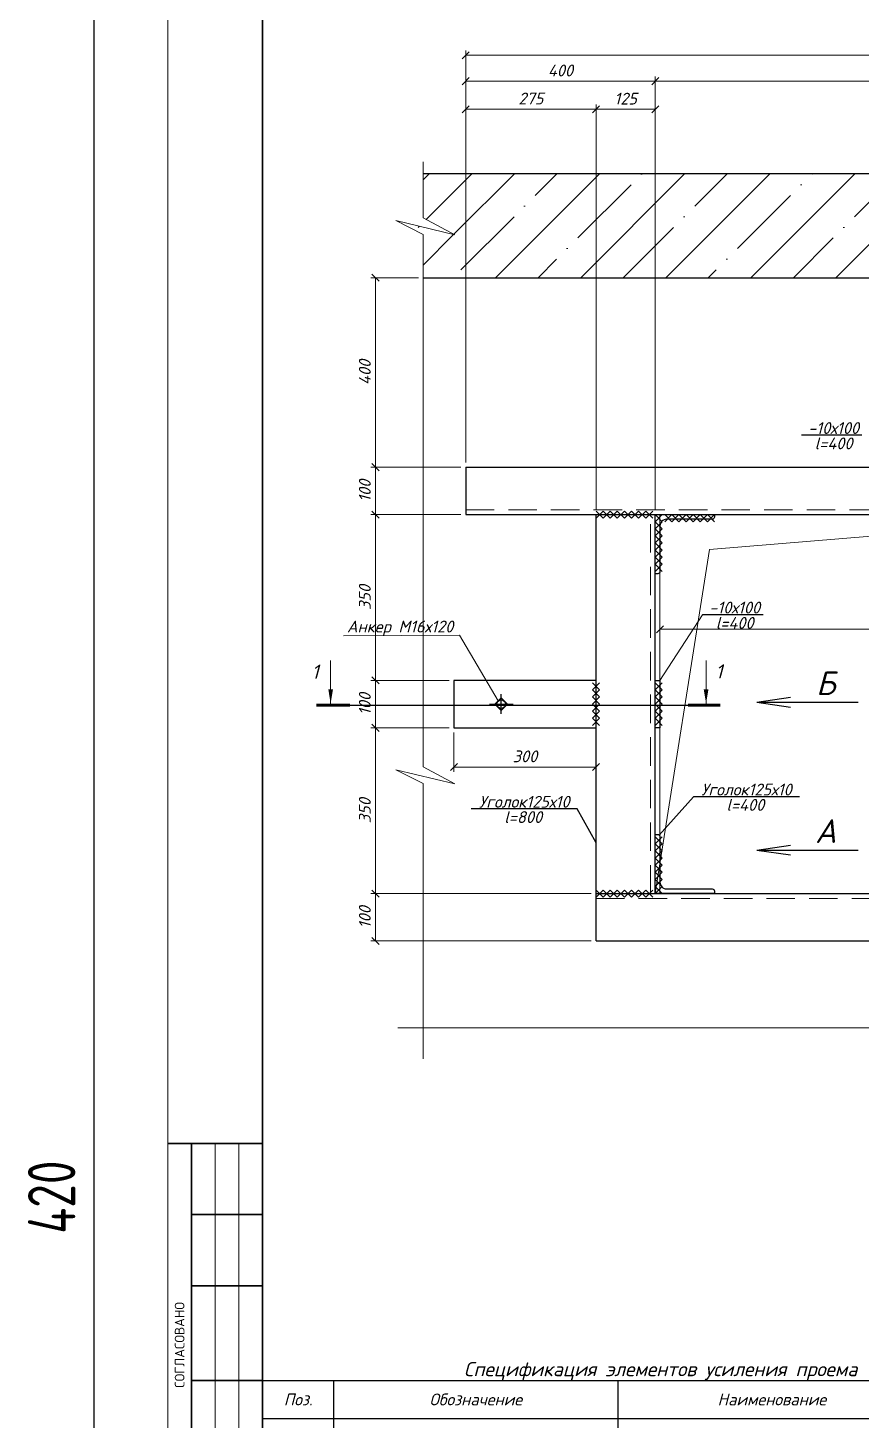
# Model space of a CAD drawing. Header units: millimetres. Extents: x 10124 to 8132345, y -95635 to 1386204.
# Drawn here: x 123633 to 125392, y 19865 to 22804 of the extents above; entities that cross this region are included whole.
import ezdxf
from ezdxf.enums import TextEntityAlignment as Align

# ---------------------------------------------------------------- set-up
doc = ezdxf.new("R2010")
doc.units = ezdxf.units.MM
doc.linetypes.add('Пунктир 2мм', pattern=[3, 2, -1])
doc.layers.get('DEFPOINTS').update_dxf_attribs({"color": 1})
for name, color, linetype, lineweight in [('013', 7, 'Continuous', 13), ('030', 7, 'Continuous', 30), ('Размер', 140, 'Continuous', 13), ('Разрезы', 54, 'Continuous', 20), ('ТЕКСТ', 214, 'Continuous', 20)]:
    doc.layers.add(name, color=color, linetype=linetype, lineweight=lineweight)
doc.styles.add('10', font='isocpeui.ttf', dxfattribs={"height": 25})
doc.styles.add('100', font='isocpeui.ttf', dxfattribs={"height": 250})
doc.styles.add('GOST', font='isocpeur.TTF')
doc.styles.add('БДА100', font='romand.shx', dxfattribs={"width": 0.7})
doc.dimstyles.new('10', dxfattribs={"dimtxt": 37.5, "dimasz": 15, "dimexe": 10, "dimexo": 10, "dimgap": 10, "dimtad": 1, "dimtxsty": '10', "dimblk": 'OBLIQUE', "dimcen": 2.5, "dimadec": 0, "dimazin": 0, "dimtfac": 1, "dimtmove": 0, "dimatfit": 3, "dimfxl": 1, "dimlwd": 15, "dimlwe": 15, "dimarcsym": 0})
doc.dimstyles.new('БДА1', dxfattribs={"dimtxt": 2, "dimasz": 1, "dimexe": 0.7, "dimexo": 0, "dimgap": 0.8, "dimtad": 1, "dimdec": 0, "dimrnd": 1, "dimzin": 0, "dimdsep": 46, "dimtxsty": 'БДА100', "dimblk": 'OBLIQUE', "dimcen": 2, "dimdle": 1, "dimadec": 0, "dimazin": 0, "dimtfac": 1, "dimtdec": 0, "dimtmove": 1, "dimatfit": 3, "dimldrblk": 'NONE', "dimfxl": 0.7, "dimtolj": 1, "dimtzin": 0, "dimlwd": -1, "dimlwe": -1, "dimarcsym": 0})

# ---------------------------------------------------------------- blocks, each defined once
blk = doc.blocks.new('_OBLIQUE')
at = {"color": 0, "linetype": 'ByBlock'}
blk.add_line((-0.5, -0.5), (0.5, 0.5), dxfattribs=at)
blk = doc.blocks.new('*D18')
at = {"layer": 'DEFPOINTS', "color": 0, "transparency": 16777216}
for p, q in [((-15.52, -5), (-15.52, 425)), ((0, 420), (-19.02, 420)), ((0, 0), (-19.02, 0))]:
    blk.add_line(p, q, dxfattribs=at)
for p in [(-15.52, 420), (0, 420), (0, 0)]:
    blk.add_point(p, dxfattribs=at)
at = {"layer": 'DEFPOINTS', "color": 0, "transparency": 16777216, "xscale": 5, "yscale": 5, "zscale": 5}
for p, rotation in [((-15.52, 420), 90), ((-15.52, 0), 270)]:
    blk.add_blockref('_OBLIQUE', p, dxfattribs=dict(at, rotation=rotation))
at = {"layer": 'DEFPOINTS', "color": 0, "lineweight": 0, "transparency": 16777216, "insert": (-24.52, 148.5), "char_height": 10, "attachment_point": 5, "rotation": 90, "style": 'БДА100'}
blk.add_mtext('\\A1;420', dxfattribs=at)
blk = doc.blocks.new('_None')
blk = doc.blocks.new('*D795')
at = {"color": 0, "lineweight": 15, "ltscale": 100, "transparency": 16777216}
for p, q in [((124957.7, 22286.4), (124957.7, 22701.2)), ((124957.7, 22691.2), (125977.7, 22691.2)), ((125977.7, 21786.4), (125977.7, 22701.2))]:
    blk.add_line(p, q, dxfattribs=at)
at = {"layer": 'DEFPOINTS', "color": 0, "ltscale": 100, "transparency": 16777216}
for p in [(125977.7, 22691.2), (124957.7, 22276.4), (125977.7, 21776.4)]:
    blk.add_point(p, dxfattribs=at)
at = {"color": 0, "lineweight": 15, "ltscale": 100, "transparency": 16777216, "xscale": 15, "yscale": 15, "zscale": 15, "rotation": 180}
blk.add_blockref('_OBLIQUE', (124957.7, 22691.2), dxfattribs=at)
at = {"color": 0, "lineweight": 15, "ltscale": 100, "transparency": 16777216, "xscale": 15, "yscale": 15, "zscale": 15}
blk.add_blockref('_OBLIQUE', (125977.7, 22691.2), dxfattribs=at)
at = {"color": 0, "ltscale": 100, "transparency": 16777216, "insert": (125467.7, 22713.7), "char_height": 25, "attachment_point": 5, "style": '10'}
blk.add_mtext('1020', dxfattribs=at)
blk = doc.blocks.new('*D796')
at = {"color": 0, "lineweight": 15, "ltscale": 100, "transparency": 16777216}
for p, q in [((124832.7, 21786.4), (124832.7, 22641.8)), ((124957.7, 22631.8), (124832.7, 22631.8)), ((124957.7, 22086.4), (124957.7, 22641.8))]:
    blk.add_line(p, q, dxfattribs=at)
at = {"layer": 'DEFPOINTS', "color": 0, "ltscale": 100, "transparency": 16777216}
for p in [(124832.7, 22631.8), (124957.7, 22076.4), (124832.7, 21776.4)]:
    blk.add_point(p, dxfattribs=at)
at = {"color": 0, "lineweight": 15, "ltscale": 100, "transparency": 16777216, "xscale": 15, "yscale": 15, "zscale": 15, "rotation": 180}
blk.add_blockref('_OBLIQUE', (124832.7, 22631.8), dxfattribs=at)
at = {"color": 0, "lineweight": 15, "ltscale": 100, "transparency": 16777216, "xscale": 15, "yscale": 15, "zscale": 15}
blk.add_blockref('_OBLIQUE', (124957.7, 22631.8), dxfattribs=at)
at = {"color": 0, "ltscale": 100, "transparency": 16777216, "insert": (124895.2, 22654.3), "char_height": 25, "attachment_point": 5, "style": '10'}
blk.add_mtext('125', dxfattribs=at)
blk = doc.blocks.new('*D815')
at = {"color": 0, "lineweight": 15, "ltscale": 100, "transparency": 16777216}
for p, q in [((124522.7, 21326.4), (124357.2, 21326.4)), ((124367.2, 20976.4), (124367.2, 21326.4)), ((124822.7, 20976.4), (124357.2, 20976.4))]:
    blk.add_line(p, q, dxfattribs=at)
at = {"layer": 'DEFPOINTS', "color": 0, "ltscale": 100, "transparency": 16777216}
for p in [(124367.2, 21326.4), (124532.7, 21326.4), (124832.7, 20976.4)]:
    blk.add_point(p, dxfattribs=at)
at = {"color": 0, "lineweight": 15, "ltscale": 100, "transparency": 16777216, "xscale": 15, "yscale": 15, "zscale": 15}
for p, rotation in [((124367.2, 21326.4), 90), ((124367.2, 20976.4), 270)]:
    blk.add_blockref('_OBLIQUE', p, dxfattribs=dict(at, rotation=rotation))
at = {"color": 0, "ltscale": 100, "transparency": 16777216, "insert": (124344.7, 21151.4), "char_height": 25, "attachment_point": 5, "rotation": 90, "style": '10'}
blk.add_mtext('350', dxfattribs=at)
blk = doc.blocks.new('*D816')
at = {"color": 0, "lineweight": 15, "ltscale": 100, "transparency": 16777216}
for p, q in [((124522.7, 21426.4), (124357.2, 21426.4)), ((124367.2, 21326.4), (124367.2, 21426.4)), ((124522.7, 21326.4), (124357.2, 21326.4))]:
    blk.add_line(p, q, dxfattribs=at)
at = {"layer": 'DEFPOINTS', "color": 0, "ltscale": 100, "transparency": 16777216}
for p in [(124367.2, 21426.4), (124532.7, 21426.4), (124532.7, 21326.4)]:
    blk.add_point(p, dxfattribs=at)
at = {"color": 0, "lineweight": 15, "ltscale": 100, "transparency": 16777216, "xscale": 15, "yscale": 15, "zscale": 15}
for p, rotation in [((124367.2, 21426.4), 90), ((124367.2, 21326.4), 270)]:
    blk.add_blockref('_OBLIQUE', p, dxfattribs=dict(at, rotation=rotation))
at = {"color": 0, "ltscale": 100, "transparency": 16777216, "insert": (124344.7, 21376.4), "char_height": 25, "attachment_point": 5, "rotation": 90, "style": '10'}
blk.add_mtext('100', dxfattribs=at)
blk = doc.blocks.new('*D817')
at = {"color": 0, "lineweight": 15, "ltscale": 100, "transparency": 16777216}
for p, q in [((124547.7, 21776.4), (124357.2, 21776.4)), ((124367.2, 21426.4), (124367.2, 21776.4)), ((124522.7, 21426.4), (124357.2, 21426.4))]:
    blk.add_line(p, q, dxfattribs=at)
at = {"layer": 'DEFPOINTS', "color": 0, "ltscale": 100, "transparency": 16777216}
for p in [(124367.2, 21776.4), (124557.7, 21776.4), (124532.7, 21426.4)]:
    blk.add_point(p, dxfattribs=at)
at = {"color": 0, "lineweight": 15, "ltscale": 100, "transparency": 16777216, "xscale": 15, "yscale": 15, "zscale": 15}
for p, rotation in [((124367.2, 21776.4), 90), ((124367.2, 21426.4), 270)]:
    blk.add_blockref('_OBLIQUE', p, dxfattribs=dict(at, rotation=rotation))
at = {"color": 0, "ltscale": 100, "transparency": 16777216, "insert": (124344.7, 21601.4), "char_height": 25, "attachment_point": 5, "rotation": 90, "style": '10'}
blk.add_mtext('350', dxfattribs=at)
blk = doc.blocks.new('*D818')
at = {"color": 0, "lineweight": 15, "ltscale": 100, "transparency": 16777216}
for p, q in [((124547.7, 21876.4), (124357.2, 21876.4)), ((124367.2, 21776.4), (124367.2, 21876.4)), ((124547.7, 21776.4), (124357.2, 21776.4))]:
    blk.add_line(p, q, dxfattribs=at)
at = {"layer": 'DEFPOINTS', "color": 0, "ltscale": 100, "transparency": 16777216}
for p in [(124367.2, 21876.4), (124557.7, 21876.4), (124557.7, 21776.4)]:
    blk.add_point(p, dxfattribs=at)
at = {"color": 0, "lineweight": 15, "ltscale": 100, "transparency": 16777216, "xscale": 15, "yscale": 15, "zscale": 15}
for p, rotation in [((124367.2, 21876.4), 90), ((124367.2, 21776.4), 270)]:
    blk.add_blockref('_OBLIQUE', p, dxfattribs=dict(at, rotation=rotation))
at = {"color": 0, "ltscale": 100, "transparency": 16777216, "insert": (124344.7, 21826.4), "char_height": 25, "attachment_point": 5, "rotation": 90, "style": '10'}
blk.add_mtext('100', dxfattribs=at)
blk = doc.blocks.new('*D819')
at = {"color": 0, "lineweight": 15, "ltscale": 100, "transparency": 16777216}
for p, q in [((124457.7, 22276.4), (124357.2, 22276.4)), ((124367.2, 21876.4), (124367.2, 22276.4)), ((124547.7, 21876.4), (124357.2, 21876.4))]:
    blk.add_line(p, q, dxfattribs=at)
at = {"layer": 'DEFPOINTS', "color": 0, "ltscale": 100, "transparency": 16777216}
for p in [(124367.2, 22276.4), (124467.7, 22276.4), (124557.7, 21876.4)]:
    blk.add_point(p, dxfattribs=at)
at = {"color": 0, "lineweight": 15, "ltscale": 100, "transparency": 16777216, "xscale": 15, "yscale": 15, "zscale": 15}
for p, rotation in [((124367.2, 22276.4), 90), ((124367.2, 21876.4), 270)]:
    blk.add_blockref('_OBLIQUE', p, dxfattribs=dict(at, rotation=rotation))
at = {"color": 0, "ltscale": 100, "transparency": 16777216, "insert": (124344.7, 22076.4), "char_height": 25, "attachment_point": 5, "rotation": 90, "style": '10'}
blk.add_mtext('400', dxfattribs=at)
blk = doc.blocks.new('*U778')
blk.add_lwpolyline([(-34.5, 90.5), (-29.1, 90.5, -0.414214), (-24.5, 85.9), (-24.5, -10.5, 0.414214), (-10.5, -24.5), (85.9, -24.5, -0.414214), (90.5, -29.1), (90.5, -34.5), (-34.5, -34.5)], format="xyb", close=True)
blk = doc.blocks.new('*U774')
blk.add_lwpolyline([(-34.5, 90.5), (-29.1, 90.5, -0.414214), (-24.5, 85.9), (-24.5, -10.5, 0.414214), (-10.5, -24.5), (85.9, -24.5, -0.414214), (90.5, -29.1), (90.5, -34.5), (-34.5, -34.5)], format="xyb", close=True)
blk = doc.blocks.new('*U1187')
at = {"layer": 'DEFPOINTS'}
blk.add_line((0, 0), (71.42, 0), dxfattribs=at)
at = {"layer": 'Разрезы', "color": 0, "lineweight": 60}
for p, q in [((-7.07, 0), (0, 0)), ((78.18, 0), (71.42, 0))]:
    blk.add_line(p, q, dxfattribs=at)
at = {"layer": 'Разрезы', "color": 0}
for p, q in [((-4.07, -0.35), (-4.07, -9.4)), ((75.18, -0.35), (75.18, -9.4))]:
    blk.add_line(p, q, dxfattribs=at)
for points in [[(-4.07, -0.35), (-3.57, -3.35), (-4.57, -3.35)], [(75.18, -0.35), (74.67, -3.35), (75.68, -3.35)]]:
    blk.add_solid(points, dxfattribs=at)
at = {"layer": 'Разрезы', "color": 0, "style": '100'}
for tag, p in [('1', (-7.34, -7.05)), ('2', (77.91, -7.11))]:
    blk.add_attdef(tag, text='', height=3, dxfattribs=at).set_placement(p, align=Align.MIDDLE_CENTER)
blk = doc.blocks.new('*D802')
at = {"color": 0, "lineweight": 15, "ltscale": 100, "transparency": 16777216}
for p, q in [((124532.7, 21316.4), (124532.7, 21233.6)), ((124832.7, 21316.4), (124832.7, 21233.6)), ((124532.7, 21243.6), (124832.7, 21243.6))]:
    blk.add_line(p, q, dxfattribs=at)
at = {"layer": 'DEFPOINTS', "color": 0, "ltscale": 100, "transparency": 16777216}
for p in [(124532.7, 21326.4), (124832.7, 21326.4), (124832.7, 21243.6)]:
    blk.add_point(p, dxfattribs=at)
at = {"color": 0, "lineweight": 15, "ltscale": 100, "transparency": 16777216, "xscale": 15, "yscale": 15, "zscale": 15, "rotation": 180}
blk.add_blockref('_OBLIQUE', (124532.7, 21243.6), dxfattribs=at)
at = {"color": 0, "lineweight": 15, "ltscale": 100, "transparency": 16777216, "xscale": 15, "yscale": 15, "zscale": 15}
blk.add_blockref('_OBLIQUE', (124832.7, 21243.6), dxfattribs=at)
at = {"color": 0, "ltscale": 100, "transparency": 16777216, "insert": (124682.7, 21266.1), "char_height": 25, "attachment_point": 5, "style": '10'}
blk.add_mtext('300', dxfattribs=at)
blk = doc.blocks.new('*D833')
at = {"layer": '013', "color": 0, "lineweight": 15, "ltscale": 100, "transparency": 16777216}
for p, q in [((124557.7, 21886.4), (124557.7, 22641.8)), ((124557.7, 22631.8), (124832.7, 22631.8)), ((124832.7, 21786.4), (124832.7, 22641.8))]:
    blk.add_line(p, q, dxfattribs=at)
at = {"layer": 'DEFPOINTS', "color": 0, "ltscale": 100, "transparency": 16777216}
for p in [(124832.7, 22631.8), (124557.7, 21876.4), (124832.7, 21776.4)]:
    blk.add_point(p, dxfattribs=at)
at = {"layer": '013', "color": 0, "lineweight": 15, "ltscale": 100, "transparency": 16777216, "xscale": 15, "yscale": 15, "zscale": 15, "rotation": 180}
blk.add_blockref('_OBLIQUE', (124557.7, 22631.8), dxfattribs=at)
at = {"layer": '013', "color": 0, "lineweight": 15, "ltscale": 100, "transparency": 16777216, "xscale": 15, "yscale": 15, "zscale": 15}
blk.add_blockref('_OBLIQUE', (124832.7, 22631.8), dxfattribs=at)
at = {"layer": '013', "color": 0, "ltscale": 100, "transparency": 16777216, "insert": (124695.2, 22654.5), "char_height": 25, "attachment_point": 5, "style": '10'}
blk.add_mtext('275', dxfattribs=at)
blk = doc.blocks.new('*D834')
at = {"layer": '013', "color": 0, "lineweight": 15, "ltscale": 100, "transparency": 16777216}
for p, q in [((124557.7, 21886.4), (124557.7, 22701.2)), ((124557.7, 22691.2), (124957.7, 22691.2)), ((124957.7, 21786.4), (124957.7, 22701.2))]:
    blk.add_line(p, q, dxfattribs=at)
at = {"layer": 'DEFPOINTS', "color": 0, "ltscale": 100, "transparency": 16777216}
for p in [(124957.7, 22691.2), (124557.7, 21876.4), (124957.7, 21776.4)]:
    blk.add_point(p, dxfattribs=at)
at = {"layer": '013', "color": 0, "lineweight": 15, "ltscale": 100, "transparency": 16777216, "xscale": 15, "yscale": 15, "zscale": 15, "rotation": 180}
blk.add_blockref('_OBLIQUE', (124557.7, 22691.2), dxfattribs=at)
at = {"layer": '013', "color": 0, "lineweight": 15, "ltscale": 100, "transparency": 16777216, "xscale": 15, "yscale": 15, "zscale": 15}
blk.add_blockref('_OBLIQUE', (124957.7, 22691.2), dxfattribs=at)
at = {"layer": '013', "color": 0, "ltscale": 100, "transparency": 16777216, "insert": (124757.7, 22713.7), "char_height": 25, "attachment_point": 5, "style": '10'}
blk.add_mtext('400', dxfattribs=at)
blk = doc.blocks.new('*D837')
at = {"layer": '013', "color": 0, "lineweight": 15, "ltscale": 100, "transparency": 16777216}
for p, q in [((124557.7, 22286.4), (124557.7, 22755.8)), ((124557.7, 22745.8), (126377.7, 22745.8)), ((126377.7, 21886.4), (126377.7, 22755.8))]:
    blk.add_line(p, q, dxfattribs=at)
at = {"layer": 'DEFPOINTS', "color": 0, "ltscale": 100, "transparency": 16777216}
for p in [(126377.7, 22745.8), (124557.7, 22276.4), (126377.7, 21876.4)]:
    blk.add_point(p, dxfattribs=at)
at = {"layer": '013', "color": 0, "lineweight": 15, "ltscale": 100, "transparency": 16777216, "xscale": 15, "yscale": 15, "zscale": 15, "rotation": 180}
blk.add_blockref('_OBLIQUE', (124557.7, 22745.8), dxfattribs=at)
at = {"layer": '013', "color": 0, "lineweight": 15, "ltscale": 100, "transparency": 16777216, "xscale": 15, "yscale": 15, "zscale": 15}
blk.add_blockref('_OBLIQUE', (126377.7, 22745.8), dxfattribs=at)
at = {"layer": '013', "color": 0, "ltscale": 100, "transparency": 16777216, "insert": (125467.7, 22768.3), "char_height": 25, "attachment_point": 5, "style": '10'}
blk.add_mtext('1820', dxfattribs=at)
blk = doc.blocks.new('*T809')
at = {"layer": '013', "color": 0, "linetype": 'ByBlock', "lineweight": 30, "ltscale": 100, "transparency": 16777216}
for p, q in [((0, 0), (1850, 0)), ((0, 0), (0, -640)), ((150, 0), (150, -640)), ((750, 0), (750, -640)), ((1400, 0), (1400, -640)), ((1500, 0), (1500, -80)), ((1650, 0), (1650, -80)), ((1850, 0), (1850, -80)), ((0, -80), (1850, -80)), ((1500, -80), (1500, -640)), ((1650, -80), (1650, -640)), ((1850, -80), (1850, -640)), ((0, -160), (1400, -160)), ((1400, -160), (1500, -160)), ((1500, -160), (1650, -160)), ((1650, -160), (1850, -160)), ((0, -240), (1400, -240)), ((1400, -240), (1500, -240)), ((1500, -240), (1650, -240)), ((1650, -240), (1850, -240)), ((0, -320), (1400, -320)), ((1400, -320), (1500, -320)), ((1500, -320), (1650, -320)), ((1650, -320), (1850, -320)), ((0, -400), (1400, -400)), ((1400, -400), (1500, -400)), ((1500, -400), (1650, -400)), ((1650, -400), (1850, -400)), ((0, -480), (1400, -480)), ((1400, -480), (1500, -480)), ((1500, -480), (1650, -480)), ((1650, -480), (1850, -480)), ((0, -560), (1400, -560)), ((1400, -560), (1500, -560)), ((1500, -560), (1650, -560)), ((1650, -560), (1850, -560)), ((0, -640), (1400, -640)), ((1400, -640), (1500, -640)), ((1500, -640), (1650, -640)), ((1650, -640), (1850, -640))]:
    blk.add_line(p, q, dxfattribs=at)
at = {"layer": '013', "color": 0, "lineweight": 30, "ltscale": 100, "transparency": 16777216, "char_height": 25, "attachment_point": 5, "style": '100'}
for s, insert, width in [('Поз.', (75, -40), 149.7), ('Обозначение', (450, -40), 599.7), ('Наименование', (1075, -40), 649.7), ('Кол. шт.', (1450, -40), 99.7), ('Масса ед. кг.', (1575, -40), 149.7), ('Прим.', (1750, -40), 199.7), ('L125х10', (75, -120), 149.7), ('L125х10', (75, -200), 149.7), ('L125х10', (75, -280), 149.7), ('L125х10', (75, -360), 149.7), ('-10х100', (75, -440), 149.7), ('-10х100', (75, -520), 149.7)]:
    blk.add_mtext(s, dxfattribs=dict(at, insert=insert, width=width))
at = {"layer": '013', "color": 140, "lineweight": 30, "ltscale": 100, "transparency": 16777216, "attachment_point": 5, "style": '100'}
for s, insert, char_height, width in [('2', (1450, -120), 24, 70), ('34.77', (1575, -120), 25, 120), ('69.54', (1750, -120), 25, 170), ('4', (1450, -200), 24, 70), ('7.64', (1575, -200), 25, 120), ('30.56', (1750, -200), 25, 170), ('4', (1450, -280), 24, 70), ('15.28', (1575, -280), 25, 120), ('61.12', (1750, -280), 25, 170), ('2', (1450, -360), 24, 70), ('24.26', (1575, -360), 25, 120), ('48.52', (1750, -360), 25, 170), ('4', (1450, -440), 24, 70), ('2.36', (1575, -440), 25, 120), ('9.44', (1750, -440), 25, 170), ('3', (1450, -520), 24, 70), ('3.14', (1575, -520), 25, 120), ('9.42', (1750, -520), 25, 170), ('4', (1450, -600), 24, 70)]:
    blk.add_mtext(s, dxfattribs=dict(at, insert=insert, char_height=char_height, width=width))
blk = doc.blocks.new('*D1185')
at = {"color": 0, "lineweight": 15, "ltscale": 100, "transparency": 16777216}
for p, q in [((124822.7, 20976.4), (124357.2, 20976.4)), ((124367.2, 20976.4), (124367.2, 20876.4)), ((124822.7, 20876.4), (124357.2, 20876.4))]:
    blk.add_line(p, q, dxfattribs=at)
at = {"layer": 'DEFPOINTS', "color": 0, "ltscale": 100, "transparency": 16777216}
for p in [(124832.7, 20976.4), (124367.2, 20876.4), (124832.7, 20876.4)]:
    blk.add_point(p, dxfattribs=at)
at = {"color": 0, "lineweight": 15, "ltscale": 100, "transparency": 16777216, "xscale": 15, "yscale": 15, "zscale": 15}
for p, rotation in [((124367.2, 20976.4), 90), ((124367.2, 20876.4), 270)]:
    blk.add_blockref('_OBLIQUE', p, dxfattribs=dict(at, rotation=rotation))
at = {"color": 0, "ltscale": 100, "transparency": 16777216, "insert": (124344.7, 20926.4), "char_height": 25, "attachment_point": 5, "rotation": 90, "style": '10'}
blk.add_mtext('100', dxfattribs=at)
blk = doc.blocks.new('*D1188')
at = {"color": 0, "lineweight": 15, "ltscale": 100, "transparency": 16777216}
for p, q in [((124967.7, 21598.2), (124967.7, 21524.3)), ((125967.7, 21598.2), (125967.7, 21524.3)), ((124967.7, 21534.3), (125967.7, 21534.3))]:
    blk.add_line(p, q, dxfattribs=at)
at = {"layer": 'DEFPOINTS', "color": 0, "ltscale": 100, "transparency": 16777216}
for p in [(124967.7, 21608.2), (125967.7, 21608.2), (125967.7, 21534.3)]:
    blk.add_point(p, dxfattribs=at)
at = {"color": 0, "lineweight": 15, "ltscale": 100, "transparency": 16777216, "xscale": 15, "yscale": 15, "zscale": 15, "rotation": 180}
blk.add_blockref('_OBLIQUE', (124967.7, 21534.3), dxfattribs=at)
at = {"color": 0, "lineweight": 15, "ltscale": 100, "transparency": 16777216, "xscale": 15, "yscale": 15, "zscale": 15}
blk.add_blockref('_OBLIQUE', (125967.7, 21534.3), dxfattribs=at)
at = {"color": 0, "ltscale": 100, "transparency": 16777216, "insert": (125467.7, 21556.8), "char_height": 25, "attachment_point": 5, "style": '10'}
blk.add_mtext('1000*', dxfattribs=at)
blk = doc.blocks.new('*U16')
at = {"color": 44, "lineweight": 20, "ltscale": 10}
blk.add_line((0, 420), (0, 0), dxfattribs=at)
at = {"color": 137, "lineweight": 35, "ltscale": 10}
for p, q in [((20, 415), (20, 5)), ((0, 159.8), (20, 159.8)), ((5, 89.8), (5, 159.8)), ((5, 144.8), (20, 144.8)), ((5, 129.8), (20, 129.8)), ((5, 109.8), (20, 109.8))]:
    blk.add_line(p, q, dxfattribs=at)
at = {"color": 44, "lineweight": 13}
for p, q in [((10, 89.8), (10, 159.8)), ((15, 89.8), (15, 159.8))]:
    blk.add_line(p, q, dxfattribs=at)
at = {"color": 0, "lineweight": 13, "insert": (2.49, 117.3), "char_height": 2.0408, "width": 55, "attachment_point": 5, "rotation": 90, "style": 'GOST'}
blk.add_mtext('СОГЛАСОВАНО', dxfattribs=at)
at = {"color": 44, "lineweight": 13, "style": 'GOST', "oblique": 10, "width": 0.8}
for tag in ['ФОРМАТВЕРТ', 'ФОРМАТГОРИЗ']:
    blk.add_attdef(tag, (542.98, 1.6), '', height=2, dxfattribs=at)
at = {"layer": 'DEFPOINTS', "color": 251, "lineweight": 0}
dim = blk.add_linear_dim(base=(-15.52, 420), p1=(0, 0), p2=(0, 420), angle=90, dimstyle='БДА1', override={"dimscale": 5}, dxfattribs=at)
dim.commit()
dim.dimension.update_dxf_attribs({"geometry": '*D18', "text_midpoint": (-15.52, 148.5), "dimtype": 128})

msp = doc.modelspace()

# ---------------------------------------------------------------- hatches: boundary and pattern name
at = {"layer": '013', "ltscale": 100}
h = msp.add_hatch(dxfattribs=at)
h.set_pattern_fill('ANSI35', color=256, scale=20)
h.set_pattern_definition([(45, (14269.73, -7072.69), (-89.80256, 89.80256), []), (45, (14359.53, -7072.69), (-89.80256, 89.80256), [158.75, -31.75, 0, -31.75])])
h.paths.add_polyline_path([(126688.679, 22276.431), (126688.679, 22367.709), (126631.387, 22396.745), (126755.919, 22366.833), (126688.679, 22402.73), (126688.679, 22496.431), (124467.735, 22496.431), (124467.735, 22402.73), (124534.975, 22366.833), (124410.443, 22396.745), (124467.735, 22367.709), (124467.735, 22276.431)])

# ---------------------------------------------------------------- linework, layer by layer
at = {"ltscale": 100}
for p, q in [((124467.735, 22496.431), (126688.679, 22496.431)), ((124467.735, 22276.431), (126688.679, 22276.431)), ((125394.126, 21943.993), (125266.235, 21943.993)), ((124847.686, 21768.931), (124832.686, 21783.931)), ((124832.686, 21768.931), (124847.686, 21783.931)), ((124862.686, 21768.931), (124847.686, 21783.931)), ((124847.686, 21768.931), (124862.686, 21783.931)), ((124877.686, 21768.931), (124862.686, 21783.931)), ((124862.686, 21768.931), (124877.686, 21783.931)), ((124892.686, 21768.931), (124877.686, 21783.931)), ((124877.686, 21768.931), (124892.686, 21783.931)), ((124907.686, 21768.931), (124892.686, 21783.931)), ((124892.686, 21768.931), (124907.686, 21783.931)), ((124922.686, 21768.931), (124907.686, 21783.931)), ((124907.686, 21768.931), (124922.686, 21783.931)), ((124937.686, 21768.931), (124922.686, 21783.931)), ((124922.686, 21768.931), (124937.686, 21783.931)), ((124952.686, 21768.931), (124937.686, 21783.931)), ((124937.686, 21768.931), (124952.686, 21783.931)), ((124972.686, 21761.431), (124957.686, 21776.431)), ((124957.686, 21761.431), (124972.686, 21776.431)), ((124992.686, 21761.431), (124977.686, 21776.431)), ((124977.686, 21761.431), (124992.686, 21776.431)), ((125007.686, 21761.431), (124992.686, 21776.431)), ((124992.686, 21761.431), (125007.686, 21776.431)), ((125022.686, 21761.431), (125007.686, 21776.431)), ((125007.686, 21761.431), (125022.686, 21776.431)), ((125037.686, 21761.431), (125022.686, 21776.431)), ((125022.686, 21761.431), (125037.686, 21776.431)), ((125052.686, 21761.431), (125037.686, 21776.431)), ((125037.686, 21761.431), (125052.686, 21776.431)), ((125067.686, 21761.431), (125052.686, 21776.431)), ((125052.686, 21761.431), (125067.686, 21776.431)), ((125082.686, 21761.431), (125067.686, 21776.431)), ((125067.686, 21761.431), (125082.686, 21776.431)), ((124972.686, 21746.431), (124957.686, 21761.431)), ((124957.686, 21746.431), (124972.686, 21761.431)), ((124972.686, 21731.431), (124957.686, 21746.431)), ((124957.686, 21731.431), (124972.686, 21746.431)), ((124972.686, 21716.431), (124957.686, 21731.431)), ((124957.686, 21716.431), (124972.686, 21731.431)), ((124972.686, 21701.431), (124957.686, 21716.431)), ((124957.686, 21701.431), (124972.686, 21716.431)), ((124972.686, 21686.431), (124957.686, 21701.431)), ((124957.686, 21686.431), (124972.686, 21701.431)), ((124972.686, 21671.431), (124957.686, 21686.431)), ((124957.686, 21671.431), (124972.686, 21686.431)), ((124972.686, 21656.431), (124957.686, 21671.431)), ((124957.686, 21656.431), (124972.686, 21671.431)), ((125185.32, 21565.098), (125057.428, 21565.098)), ((124632.686, 21355.567), (124632.686, 21397.295)), ((124840.186, 21406.431), (124825.186, 21421.431)), ((124825.186, 21406.431), (124840.186, 21421.431)), ((124840.186, 21391.431), (124825.186, 21406.431)), ((124825.186, 21391.431), (124840.186, 21406.431)), ((124972.686, 21406.431), (124957.686, 21421.431)), ((124957.686, 21406.431), (124972.686, 21421.431)), ((124972.686, 21391.431), (124957.686, 21406.431)), ((124957.686, 21391.431), (124972.686, 21406.431)), ((124607.629, 21376.431), (124657.743, 21376.431)), ((124840.186, 21376.431), (124825.186, 21391.431)), ((124825.186, 21376.431), (124840.186, 21391.431)), ((124840.186, 21361.431), (124825.186, 21376.431)), ((124825.186, 21361.431), (124840.186, 21376.431)), ((124972.686, 21376.431), (124957.686, 21391.431)), ((124957.686, 21376.431), (124972.686, 21391.431)), ((124972.686, 21361.431), (124957.686, 21376.431)), ((124957.686, 21361.431), (124972.686, 21376.431)), ((125172.037, 21380.561), (125243.264, 21390.863)), ((125172.037, 21380.561), (125386.157, 21380.561)), ((125172.037, 21380.561), (125243.264, 21370.258)), ((124840.186, 21346.431), (124825.186, 21361.431)), ((124825.186, 21346.431), (124840.186, 21361.431)), ((124840.186, 21331.431), (124825.186, 21346.431)), ((124825.186, 21331.431), (124840.186, 21346.431)), ((124972.686, 21346.431), (124957.686, 21361.431)), ((124957.686, 21346.431), (124972.686, 21361.431)), ((124972.686, 21331.431), (124957.686, 21346.431)), ((124957.686, 21331.431), (124972.686, 21346.431)), ((125261.882, 21180.994), (125038.141, 21180.994)), ((124792.884, 21155.224), (124569.143, 21155.224)), ((124832.686, 21083.56), (124792.884, 21155.224)), ((124972.686, 21081.431), (124957.686, 21096.431)), ((124957.686, 21081.431), (124972.686, 21096.431)), ((124972.686, 21066.431), (124957.686, 21081.431)), ((124957.686, 21066.431), (124972.686, 21081.431)), ((125172.037, 21068.444), (125243.264, 21078.747)), ((124972.686, 21051.431), (124957.686, 21066.431)), ((124957.686, 21051.431), (124972.686, 21066.431)), ((124972.686, 21036.431), (124957.686, 21051.431)), ((124957.686, 21036.431), (124972.686, 21051.431)), ((125172.037, 21068.444), (125386.157, 21068.444)), ((125172.037, 21068.444), (125243.264, 21058.142)), ((124972.686, 21021.431), (124957.686, 21036.431)), ((124957.686, 21021.431), (124972.686, 21036.431)), ((124972.686, 21006.431), (124957.686, 21021.431)), ((124957.686, 21006.431), (124972.686, 21021.431)), ((124847.686, 20968.931), (124832.686, 20983.931)), ((124832.686, 20968.931), (124847.686, 20983.931)), ((124862.686, 20968.931), (124847.686, 20983.931)), ((124847.686, 20968.931), (124862.686, 20983.931)), ((124877.686, 20968.931), (124862.686, 20983.931)), ((124862.686, 20968.931), (124877.686, 20983.931)), ((124892.686, 20968.931), (124877.686, 20983.931)), ((124877.686, 20968.931), (124892.686, 20983.931)), ((124907.686, 20968.931), (124892.686, 20983.931)), ((124892.686, 20968.931), (124907.686, 20983.931)), ((124922.686, 20968.931), (124907.686, 20983.931)), ((124907.686, 20968.931), (124922.686, 20983.931)), ((124937.686, 20968.931), (124922.686, 20983.931)), ((124922.686, 20968.931), (124937.686, 20983.931)), ((124952.686, 20968.931), (124937.686, 20983.931)), ((124937.686, 20968.931), (124952.686, 20983.931)), ((124972.686, 20991.431), (124957.686, 21006.431)), ((124957.686, 20991.431), (124972.686, 21006.431)), ((124972.686, 20976.431), (124957.686, 20991.431)), ((124957.686, 20976.431), (124972.686, 20991.431))]:
    msp.add_line(p, q, dxfattribs=at)
at = {"layer": '013', "linetype": 'Пунктир 2мм', "ltscale": 30}
for p, q in [((124557.686, 21786.431), (126377.686, 21786.431)), ((124832.686, 20966.431), (126102.686, 20966.431))]:
    msp.add_line(p, q, dxfattribs=at)
at = {"layer": '013', "ltscale": 100}
for p, q in [((124967.686, 21426.431), (125057.428, 21565.098)), ((124966.339, 21100.084), (125038.141, 21180.994))]:
    msp.add_line(p, q, dxfattribs=at)
for points in [[(124467.735, 22244.046), (124467.735, 22367.709), (124410.443, 22396.745), (124534.975, 22366.833), (124467.735, 22402.73), (124467.735, 22521.184)], [(124467.735, 20627.478), (124467.735, 21208.951), (124410.443, 21237.987), (124534.975, 21208.075), (124467.735, 21243.972), (124467.735, 22276.431)], [(124957.686, 20976.431), (125072.154, 21702.815), (125967.686, 21776.431)], [(124625.936, 21383.181), (124544.609, 21521.639), (124299.96, 21520.426)], [(124414.48, 20693.387), (125419.083, 20693.387), (125448.119, 20750.678), (125418.207, 20626.147), (125454.104, 20693.387), (126732.745, 20693.387)]]:
    msp.add_lwpolyline(points, dxfattribs=at)
at = {"layer": '013', "linetype": 'Пунктир 2мм', "ltscale": 30}
msp.add_lwpolyline([(124947.686, 20976.431), (124947.686, 21776.431)], dxfattribs=at)
at = {"layer": '013', "ltscale": 100}
msp.add_lwpolyline([(124967.686, 21776.431), (125967.686, 21776.431), (125967.686, 20976.431), (124967.686, 20976.431)], close=True, dxfattribs=at)
at = {"layer": '030', "ltscale": 100}
for p, q in [((124557.686, 21876.431), (126377.686, 21876.431)), ((124557.686, 21876.431), (124557.686, 21776.431)), ((124557.686, 21776.431), (126377.686, 21776.431)), ((124832.686, 20976.431), (124957.686, 20976.431)), ((124832.686, 20976.431), (126102.686, 20976.431)), ((124832.686, 20876.431), (124832.686, 20976.431)), ((124832.686, 20876.431), (126102.686, 20876.431))]:
    msp.add_line(p, q, dxfattribs=at)
for points in [[(124832.686, 20976.431), (124832.686, 21776.431), (124957.686, 21776.431)], [(124957.686, 20976.431), (124957.686, 21776.431)], [(124832.686, 21426.431), (124532.686, 21426.431), (124532.686, 21326.431), (124832.686, 21326.431), (124832.686, 21426.431)], [(124967.686, 21426.431), (124967.686, 21326.431), (124957.686, 21326.431), (124957.686, 21426.431), (124967.686, 21426.431)], [(124619.186, 21376.431), (124632.686, 21389.931), (124646.186, 21376.431), (124632.686, 21362.931), (124619.186, 21376.431)]]:
    msp.add_lwpolyline(points, dxfattribs=at)
msp.add_circle((124632.686, 21376.431), 9, dxfattribs=at)

# ---------------------------------------------------------------- block references
at = {"xscale": 10, "yscale": 10, "zscale": 10}
msp.add_blockref('*U16', (123928.905, 18850.822), dxfattribs=at)
msp.add_blockref('*T809', (124128.905, 19948.801))
at = {"layer": '030', "rotation": 270}
msp.add_blockref('*U778', (124992.186, 21741.931), dxfattribs=at)
at = {"layer": '030'}
msp.add_blockref('*U774', (124992.186, 21010.931), dxfattribs=at)
at = {"layer": 'Размер'}
ref = msp.add_blockref('*U1187', (124313.271, 21374.348), dxfattribs=dict(at, xscale=-10, yscale=10, zscale=10, rotation=180))
ref.add_attrib('1', '1', dxfattribs={"layer": 'Разрезы', "color": 0, "height": 30, "style": '100'}).set_placement((124239.898, 21444.876), align=Align.MIDDLE_CENTER)
ref.add_attrib('2', '1', dxfattribs={"layer": 'Разрезы', "color": 0, "height": 30, "style": '100'}).set_placement((125092.33, 21445.401), align=Align.MIDDLE_CENTER)

# ---------------------------------------------------------------- texts
at = {"ltscale": 100, "char_height": 25, "attachment_point": 5, "style": '10'}
for s, insert in [('-10х100', (125334.228, 21959.03)), ('l=400', (125334.228, 21926.655)), ('-10х100', (125125.421, 21580.135)), ('Анкер М16х120', (124419.108, 21536.676)), ('l=400', (125125.421, 21547.761)), ('Уголок125х10', (125150.331, 21196.031)), ('Уголок125х10', (124681.333, 21170.261)), ('l=400', (125147.924, 21163.656)), ('l=800', (124678.926, 21137.887))]:
    msp.add_mtext(s, dxfattribs=dict(at, insert=insert))
at = {"color": 0, "lineweight": 9, "char_height": 50, "width": 295.72287, "attachment_point": 5, "style": '10'}
for s, insert in [('\\pxi1.23419; Б', (125270.781, 21420.411)), ('\\pxi1.23419; А', (125270.781, 21108.295))]:
    msp.add_mtext(s, dxfattribs=dict(at, insert=insert))
at = {"layer": 'ТЕКСТ', "style": '100'}
msp.add_text('Спецификация элементов усиления проема', height=30, dxfattribs=at).set_placement((124553.833, 19957.801))

# ---------------------------------------------------------------- dimensions: what is measured, and where the dimension line sits
at = {"ltscale": 100}
for base, p1, p2, picture, middle in [((125977.686, 22691.232), (124957.686, 22276.431), (125977.686, 21776.431), '*D795', (125467.686, 22713.732)), ((124832.686, 22631.796), (124957.686, 22076.431), (124832.686, 21776.431), '*D796', (124895.186, 22654.296)), ((124832.686, 21243.638), (124532.686, 21326.431), (124832.686, 21326.431), '*D802', (124682.686, 21266.138))]:
    dim = msp.add_linear_dim(base=base, p1=p1, p2=p2, dimstyle='10', dxfattribs=at)
    dim.commit()
    dim.dimension.update_dxf_attribs({"geometry": picture, "text_midpoint": middle})
for base, p1, p2, picture, middle in [((124367.181, 22276.431), (124557.686, 21876.431), (124467.735, 22276.431), '*D819', (124344.681, 22076.431)), ((124367.181, 21876.431), (124557.686, 21776.431), (124557.686, 21876.431), '*D818', (124344.681, 21826.431)), ((124367.181, 21776.431), (124532.686, 21426.431), (124557.686, 21776.431), '*D817', (124344.681, 21601.431)), ((124367.181, 21426.431), (124532.686, 21326.431), (124532.686, 21426.431), '*D816', (124344.681, 21376.431)), ((124367.181, 21326.431), (124832.686, 20976.431), (124532.686, 21326.431), '*D815', (124344.681, 21151.431)), ((124367.181, 20876.431), (124832.686, 20976.431), (124832.686, 20876.431), '*D1185', (124344.681, 20926.431))]:
    dim = msp.add_linear_dim(base=base, p1=p1, p2=p2, angle=90, dimstyle='10', override={"dimtmove": 1}, dxfattribs=at)
    dim.commit()
    dim.dimension.update_dxf_attribs({"geometry": picture, "text_midpoint": middle})
dim = msp.add_linear_dim(base=(125967.686, 21534.298), p1=(124967.686, 21608.249), p2=(125967.686, 21608.249), text='<>*', dimstyle='10', dxfattribs=at)
dim.commit()
dim.dimension.update_dxf_attribs({"geometry": '*D1188', "text_midpoint": (125467.686, 21556.798)})
at = {"layer": '013', "ltscale": 100}
for base, p1, p2, picture, middle in [((126377.686, 22745.843), (124557.686, 22276.431), (126377.686, 21876.431), '*D837', (125467.686, 22768.343)), ((124957.686, 22691.232), (124557.686, 21876.431), (124957.686, 21776.431), '*D834', (124757.686, 22713.732)), ((124832.686, 22631.796), (124557.686, 21876.431), (124832.686, 21776.431), '*D833', (124695.186, 22654.457))]:
    dim = msp.add_linear_dim(base=base, p1=p1, p2=p2, dimstyle='10', dxfattribs=at)
    dim.commit()
    dim.dimension.update_dxf_attribs({"geometry": picture, "text_midpoint": middle})

doc.saveas('drawing.dxf')
